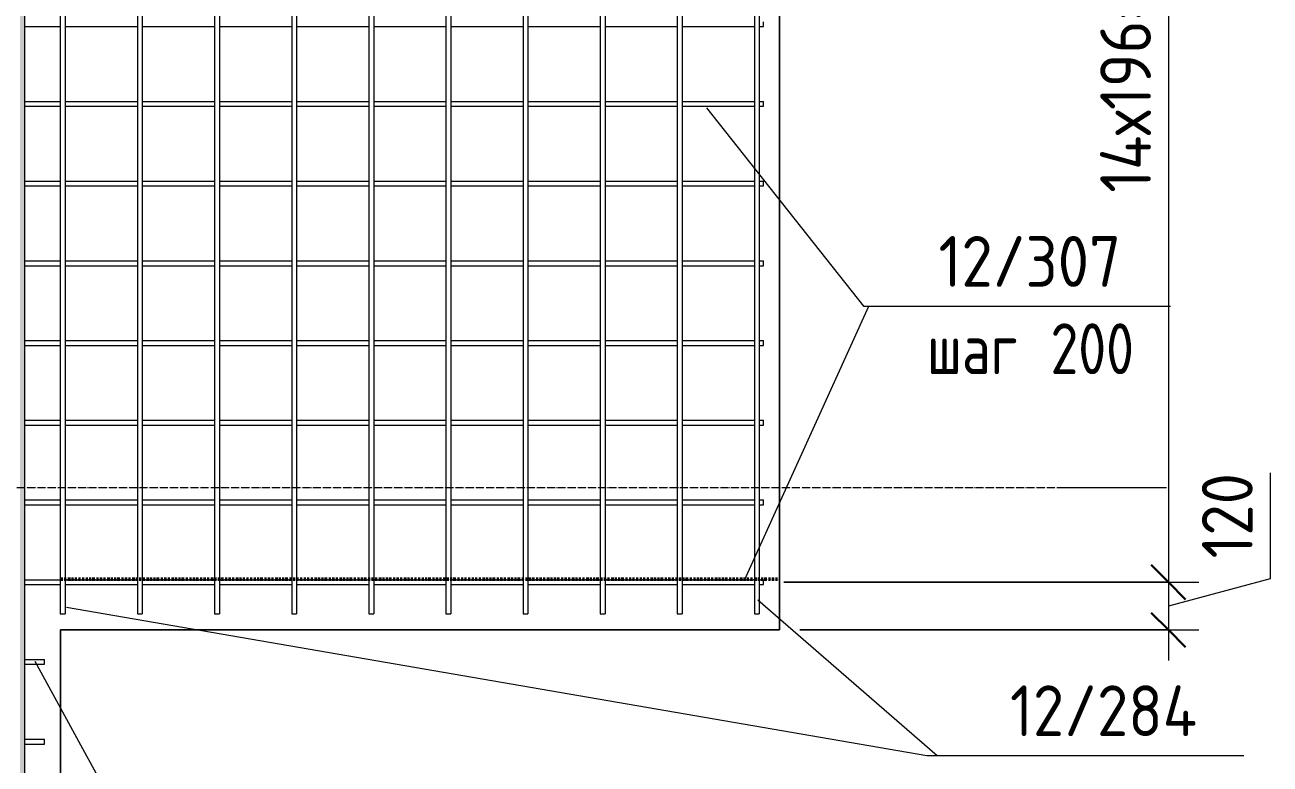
# Model space of a CAD drawing. Header units: millimetres. Extents: x 677 to 38046, y -1785 to 52249.
# Drawn here: x 25919 to 28985, y 47715 to 49534 of the extents above; entities that cross this region are included whole.
import ezdxf

# ---------------------------------------------------------------- set-up
doc = ezdxf.new("R2010")
doc.units = ezdxf.units.MM
doc.linetypes.add('02 Штрихпунктирная _20 мм_', pattern=[25, 20, -2.5, 0, -2.5])
doc.linetypes.add('03 Штрихпункт с 2 точками _5 мм_', pattern=[8.6, 5, -1.2, 0, -1.2, 0, -1.2])
for name, color, linetype, lineweight in [('AA_Dim', 7, 'Continuous', 9), ('AA_Dim-50', 7, 'Continuous', 9), ('AA_Linii', 7, 'Continuous', 9), ('AA_Oformlenie', 7, 'Continuous', 9), ('AA_Vinoska', 7, 'Continuous', 9), ('AF_Element', 7, '03 Штрихпункт с 2 точками _5 мм_', 50), ('AF_Perekritie_Опалубка', 253, 'Continuous', 20), ('KR_Armatura_Tonkie', 7, 'Continuous', 20), ('Оси', 7, 'Continuous', 9)]:
    doc.layers.add(name, color=color, linetype=linetype, lineweight=lineweight)
doc.styles.add('ISOCPEUR_1', font='isocpeur.TTF', dxfattribs={"width": 0.9, "height": 125})
doc.styles.add('ISOCPEUR_2', font='isocpeur.TTF', dxfattribs={"width": 0.8, "height": 125})
doc.dimstyles.new('05_Округл_5мм__прозр_', dxfattribs={"dimscale": 304.8, "dimtxt": 125.344371, "dimasz": 0.278871, "dimexe": 0.246063, "dimexo": 0.164042, "dimgap": 0.016404, "dimtad": 1, "dimdec": 0, "dimrnd": 5, "dimdsep": 46, "dimtxsty": 'ISOCPEUR_1', "dimblk1": 'OBLIQUE', "dimblk2": 'OBLIQUE', "dimsah": 1, "dimcen": 0.09, "dimdle": 0.246063, "dimazin": 0, "dimtfac": 1, "dimtdec": 4, "dimtix": 1, "dimtmove": 1, "dimatfit": 3, "dimfxl": 1, "dimtvp": 1, "dimtolj": 1, "dimtzin": 0, "dimlwd": 18, "dimlwe": 18, "dimarcsym": 2})
doc.dimstyles.new('05_Округл_5мм__прозр__1', dxfattribs={"dimscale": 304.8, "dimtxt": 125.344371, "dimasz": 0.278871, "dimexe": 0.246063, "dimexo": 0.164042, "dimgap": 0.016404, "dimtad": 1, "dimdec": 0, "dimrnd": 5, "dimdsep": 46, "dimtxsty": 'ISOCPEUR_1', "dimblk1": 'OBLIQUE', "dimblk2": 'OBLIQUE', "dimsah": 1, "dimcen": 0.09, "dimdle": 0.246063, "dimazin": 0, "dimtfac": 1, "dimtdec": 4, "dimtix": 1, "dimtmove": 0, "dimatfit": 3, "dimfxl": 1, "dimtvp": 1, "dimtolj": 1, "dimtzin": 0, "dimlwd": 18, "dimlwe": 18, "dimarcsym": 2})

# ---------------------------------------------------------------- blocks, each defined once
blk = doc.blocks.new('265_Выпуски из плиты П одной длины _ОбщМод_Линия_ - В2 _d12_ L1200_-3863975-Схема расположения фонового армирования перекрытия на отм_-0_070 входной группы в осях 1_1-3_1_Д_1-Ж_1')
at = {"layer": 'AF_Element'}
blk.add_line((0, 0), (1770, 0), dxfattribs=at)
blk = doc.blocks.new('DIMBLOCK106-Схема расположения фонового армирования перекрытия на отм_-0_070 входной группы в осях 1_1-3_1_Д_1-Ж_1')
at = {"layer": 'AA_Dim-50', "lineweight": 30}
for p, q in [((28734.2, 50909), (28691.7, 50951.5)), ((28734.2, 50909), (28776.7, 50866.5)), ((28734.2, 48162.7), (28691.7, 48205.2)), ((28734.2, 48162.7), (28776.7, 48120.2))]:
    blk.add_line(p, q, dxfattribs=at)
at = {"layer": 'AA_Dim-50', "lineweight": 18}
for p, q in [((27787.1, 50909), (28809.2, 50909)), ((28734.2, 50909), (27787.1, 50909)), ((28734.2, 50909), (28734.2, 48162.7)), ((27787.1, 48162.7), (28809.2, 48162.7)), ((28734.2, 48162.7), (27787.1, 48162.7))]:
    blk.add_line(p, q, dxfattribs=at)
at = {"layer": 'AA_Dim-50', "color": 0, "lineweight": 18, "insert": (28566.3, 49120.8), "char_height": 125, "width": 996.133, "attachment_point": 1, "rotation": 90, "line_spacing_factor": 1.135194, "style": 'ISOCPEUR_1'}
blk.add_mtext('14х196=2745', dxfattribs=at)
blk = doc.blocks.new('_Oblique')
at = {"color": 0, "linetype": 'ByBlock', "lineweight": -2}
blk.add_line((-0.5, -0.5), (0.5, 0.5), dxfattribs=at)
blk = doc.blocks.new('DIMBLOCK107-Схема расположения фонового армирования перекрытия на отм_-0_070 входной группы в осях 1_1-3_1_Д_1-Ж_1')
at = {"layer": 'AA_Dim-50', "lineweight": 18}
for p, q in [((28984.6, 48431.3), (28984.6, 48170.8)), ((27787.1, 48162.7), (28809.2, 48162.7)), ((28734.2, 48162.7), (27787.1, 48162.7)), ((28984.6, 48170.8), (28734.2, 48103.8)), ((28734.2, 48162.7), (28734.2, 47970)), ((27827.1, 48045), (28809.2, 48045)), ((28734.2, 48045), (27827.1, 48045))]:
    blk.add_line(p, q, dxfattribs=at)
at = {"layer": 'AA_Dim-50', "lineweight": 30}
for p, q in [((28734.2, 48162.7), (28691.7, 48205.2)), ((28734.2, 48162.7), (28776.7, 48120.2)), ((28734.2, 48045), (28691.7, 48087.5)), ((28734.2, 48045), (28776.7, 48002.5))]:
    blk.add_line(p, q, dxfattribs=at)
at = {"layer": 'AA_Dim-50', "color": 0, "lineweight": 18, "insert": (28816.7, 48220.8), "char_height": 125, "width": 252.581, "attachment_point": 1, "rotation": 90, "line_spacing_factor": 1.135194, "style": 'ISOCPEUR_1'}
blk.add_mtext('120', dxfattribs=at)
blk = doc.blocks.new('042_М_Арматуры - Диам длина поз _ Шаг-2260295-Схема расположения фонового армирования перекрытия на отм_-0_070 входной группы в осях 1_1-3_1_Д_1-Ж_1')
at = {"layer": 'AA_Vinoska'}
blk.add_line((-7, 0), (7, 0), dxfattribs=at)

msp = doc.modelspace()

# ---------------------------------------------------------------- hatches: boundary and pattern name
at = {"layer": 'AA_Oformlenie'}
msp.add_hatch(color=255, dxfattribs=at).paths.add_polyline_path([(25919.0547, 46185), (25919.0547, 50925), (25907.0547, 50925), (25907.0547, 46185)])

# ---------------------------------------------------------------- linework, layer by layer
at = {"layer": 'AA_Linii'}
msp.add_line((25919.0547, 46185), (25919.0547, 50925), dxfattribs=at)
at = {"layer": 'AA_Vinoska'}
for p, q in [((27597.2268, 49329.9246), (27983.4086, 48841.8926)), ((27690.5194, 48167.1609), (27996.846, 48841.8926)), ((27983.4086, 48841.8926), (28039.7254, 48841.8926)), ((27996.846, 48841.8926), (28039.3337, 48841.8926)), ((26021.6587, 48101.1285), (28139.2932, 47736.1654)), ((27723.1163, 48118.7744), (28164.7558, 47736.1654)), ((25943.7914, 47968.2687), (26510.6197, 46931.016)), ((28139.2932, 47736.1654), (28219.9246, 47736.1654)), ((28164.7558, 47736.1654), (28219.9246, 47736.1654))]:
    msp.add_line(p, q, dxfattribs=at)
at = {"layer": 'AF_Perekritie_Опалубка'}
for p, q in [((27777.0547, 50965), (27777.0547, 48045)), ((27777.0547, 48045), (27777.0547, 50965)), ((27777.0547, 48045), (26007.0547, 48045)), ((26007.0547, 48045), (26007.0547, 46145)), ((26007.0547, 46145), (26007.0547, 48045)), ((26007.0547, 48045), (27777.0547, 48045))]:
    msp.add_line(p, q, dxfattribs=at)
at = {"layer": 'KR_Armatura_Tonkie'}
for p, q in [((26006.1797, 50925), (26006.1797, 48085)), ((26018.1797, 50925), (26018.1797, 48085)), ((26196.0547, 50925), (26196.0547, 48085)), ((26208.0547, 50925), (26208.0547, 48085)), ((26385.9297, 50925), (26385.9297, 48085)), ((26397.9297, 50925), (26397.9297, 48085)), ((26575.8047, 50925), (26575.8047, 48085)), ((26587.8047, 50925), (26587.8047, 48085)), ((26765.6797, 50925), (26765.6797, 48085)), ((26777.6797, 50925), (26777.6797, 48085)), ((26955.5547, 50925), (26955.5547, 48085)), ((26967.5547, 50925), (26967.5547, 48085)), ((27145.4297, 50925), (27145.4297, 48085)), ((27157.4297, 50925), (27157.4297, 48085)), ((27335.3047, 50925), (27335.3047, 48085)), ((27347.3047, 50925), (27347.3047, 48085)), ((27525.1797, 50925), (27525.1797, 48085)), ((27537.1797, 50925), (27537.1797, 48085)), ((27715.0547, 50925), (27715.0547, 48085)), ((27727.0547, 50925), (27727.0547, 48085)), ((27737.0547, 49529.8333), (27737.0547, 49541.8333)), ((27737.0547, 49529.8333), (27737.0547, 49541.8333)), ((25919.0547, 49529.8333), (26006.1797, 49529.8333)), ((25919.0547, 49529.8333), (26006.1797, 49529.8333)), ((26006.1797, 49529.8333), (26006.1797, 49345.6667)), ((26018.1797, 49529.8333), (26196.0547, 49529.8333)), ((26018.1797, 49529.8333), (26196.0547, 49529.8333)), ((26018.1797, 49529.8333), (26018.1797, 49345.6667)), ((26196.0547, 49529.8333), (26196.0547, 49345.6667)), ((26208.0547, 49529.8333), (26385.9297, 49529.8333)), ((26208.0547, 49529.8333), (26385.9297, 49529.8333)), ((26208.0547, 49529.8333), (26208.0547, 49345.6667)), ((26385.9297, 49529.8333), (26385.9297, 49345.6667)), ((26397.9297, 49529.8333), (26575.8047, 49529.8333)), ((26397.9297, 49529.8333), (26575.8047, 49529.8333)), ((26397.9297, 49529.8333), (26397.9297, 49345.6667)), ((26575.8047, 49529.8333), (26575.8047, 49345.6667)), ((26587.8047, 49529.8333), (26765.6797, 49529.8333)), ((26587.8047, 49529.8333), (26765.6797, 49529.8333)), ((26587.8047, 49529.8333), (26587.8047, 49345.6667)), ((26765.6797, 49529.8333), (26765.6797, 49345.6667)), ((26777.6797, 49529.8333), (26955.5547, 49529.8333)), ((26777.6797, 49529.8333), (26955.5547, 49529.8333)), ((26777.6797, 49529.8333), (26777.6797, 49345.6667)), ((26955.5547, 49529.8333), (26955.5547, 49345.6667)), ((26967.5547, 49529.8333), (27145.4297, 49529.8333)), ((26967.5547, 49529.8333), (27145.4297, 49529.8333)), ((26967.5547, 49529.8333), (26967.5547, 49345.6667)), ((27145.4297, 49529.8333), (27145.4297, 49345.6667)), ((27157.4297, 49529.8333), (27335.3047, 49529.8333)), ((27157.4297, 49529.8333), (27335.3047, 49529.8333)), ((27157.4297, 49529.8333), (27157.4297, 49345.6667)), ((27335.3047, 49529.8333), (27335.3047, 49345.6667)), ((27347.3047, 49529.8333), (27525.1797, 49529.8333)), ((27347.3047, 49529.8333), (27525.1797, 49529.8333)), ((27347.3047, 49529.8333), (27347.3047, 49345.6667)), ((27525.1797, 49529.8333), (27525.1797, 49345.6667)), ((27537.1797, 49529.8333), (27715.0547, 49529.8333)), ((27537.1797, 49529.8333), (27715.0547, 49529.8333)), ((27537.1797, 49529.8333), (27537.1797, 49345.6667)), ((27715.0547, 49529.8333), (27715.0547, 49345.6667)), ((27727.0547, 49529.8333), (27737.0547, 49529.8333)), ((27727.0547, 49529.8333), (27737.0547, 49529.8333)), ((27727.0547, 49529.8333), (27727.0547, 49345.6667)), ((25919.0547, 49345.6667), (26006.1797, 49345.6667)), ((25919.0547, 49345.6667), (26006.1797, 49345.6667)), ((25919.0547, 49333.6667), (26006.1797, 49333.6667)), ((25919.0547, 49333.6667), (26006.1797, 49333.6667)), ((26006.1797, 49333.6667), (26006.1797, 49149.5)), ((26018.1797, 49345.6667), (26196.0547, 49345.6667)), ((26018.1797, 49345.6667), (26196.0547, 49345.6667)), ((26018.1797, 49333.6667), (26196.0547, 49333.6667)), ((26018.1797, 49333.6667), (26196.0547, 49333.6667)), ((26018.1797, 49333.6667), (26018.1797, 49149.5)), ((26196.0547, 49333.6667), (26196.0547, 49149.5)), ((26208.0547, 49345.6667), (26385.9297, 49345.6667)), ((26208.0547, 49345.6667), (26385.9297, 49345.6667)), ((26208.0547, 49333.6667), (26385.9297, 49333.6667)), ((26208.0547, 49333.6667), (26385.9297, 49333.6667)), ((26208.0547, 49333.6667), (26208.0547, 49149.5)), ((26385.9297, 49333.6667), (26385.9297, 49149.5)), ((26397.9297, 49345.6667), (26575.8047, 49345.6667)), ((26397.9297, 49345.6667), (26575.8047, 49345.6667)), ((26397.9297, 49333.6667), (26575.8047, 49333.6667)), ((26397.9297, 49333.6667), (26575.8047, 49333.6667)), ((26397.9297, 49333.6667), (26397.9297, 49149.5)), ((26575.8047, 49333.6667), (26575.8047, 49149.5)), ((26587.8047, 49345.6667), (26765.6797, 49345.6667)), ((26587.8047, 49345.6667), (26765.6797, 49345.6667)), ((26587.8047, 49333.6667), (26765.6797, 49333.6667)), ((26587.8047, 49333.6667), (26765.6797, 49333.6667)), ((26587.8047, 49333.6667), (26587.8047, 49149.5)), ((26765.6797, 49333.6667), (26765.6797, 49149.5)), ((26777.6797, 49345.6667), (26955.5547, 49345.6667)), ((26777.6797, 49345.6667), (26955.5547, 49345.6667)), ((26777.6797, 49333.6667), (26955.5547, 49333.6667)), ((26777.6797, 49333.6667), (26955.5547, 49333.6667)), ((26777.6797, 49333.6667), (26777.6797, 49149.5)), ((26955.5547, 49333.6667), (26955.5547, 49149.5)), ((26967.5547, 49345.6667), (27145.4297, 49345.6667)), ((26967.5547, 49345.6667), (27145.4297, 49345.6667)), ((26967.5547, 49333.6667), (27145.4297, 49333.6667)), ((26967.5547, 49333.6667), (27145.4297, 49333.6667)), ((26967.5547, 49333.6667), (26967.5547, 49149.5)), ((27145.4297, 49333.6667), (27145.4297, 49149.5)), ((27157.4297, 49345.6667), (27335.3047, 49345.6667)), ((27157.4297, 49345.6667), (27335.3047, 49345.6667)), ((27157.4297, 49333.6667), (27335.3047, 49333.6667)), ((27157.4297, 49333.6667), (27335.3047, 49333.6667)), ((27157.4297, 49333.6667), (27157.4297, 49149.5)), ((27335.3047, 49333.6667), (27335.3047, 49149.5)), ((27347.3047, 49345.6667), (27525.1797, 49345.6667)), ((27347.3047, 49345.6667), (27525.1797, 49345.6667)), ((27347.3047, 49333.6667), (27525.1797, 49333.6667)), ((27347.3047, 49333.6667), (27525.1797, 49333.6667)), ((27347.3047, 49333.6667), (27347.3047, 49149.5)), ((27525.1797, 49333.6667), (27525.1797, 49149.5)), ((27537.1797, 49345.6667), (27715.0547, 49345.6667)), ((27537.1797, 49345.6667), (27715.0547, 49345.6667)), ((27537.1797, 49333.6667), (27715.0547, 49333.6667)), ((27537.1797, 49333.6667), (27715.0547, 49333.6667)), ((27537.1797, 49333.6667), (27537.1797, 49149.5)), ((27715.0547, 49333.6667), (27715.0547, 49149.5)), ((27727.0547, 49345.6667), (27737.0547, 49345.6667)), ((27727.0547, 49345.6667), (27737.0547, 49345.6667)), ((27727.0547, 49333.6667), (27737.0547, 49333.6667)), ((27727.0547, 49333.6667), (27737.0547, 49333.6667)), ((27727.0547, 49333.6667), (27727.0547, 49149.5)), ((27737.0547, 49333.6667), (27737.0547, 49345.6667)), ((27737.0547, 49333.6667), (27737.0547, 49345.6667)), ((25919.0547, 49149.5), (26006.1797, 49149.5)), ((25919.0547, 49149.5), (26006.1797, 49149.5)), ((26018.1797, 49149.5), (26196.0547, 49149.5)), ((26018.1797, 49149.5), (26196.0547, 49149.5)), ((26208.0547, 49149.5), (26385.9297, 49149.5)), ((26208.0547, 49149.5), (26385.9297, 49149.5)), ((26397.9297, 49149.5), (26575.8047, 49149.5)), ((26397.9297, 49149.5), (26575.8047, 49149.5)), ((26587.8047, 49149.5), (26765.6797, 49149.5)), ((26587.8047, 49149.5), (26765.6797, 49149.5)), ((26777.6797, 49149.5), (26955.5547, 49149.5)), ((26777.6797, 49149.5), (26955.5547, 49149.5)), ((26967.5547, 49149.5), (27145.4297, 49149.5)), ((26967.5547, 49149.5), (27145.4297, 49149.5)), ((27157.4297, 49149.5), (27335.3047, 49149.5)), ((27157.4297, 49149.5), (27335.3047, 49149.5)), ((27347.3047, 49149.5), (27525.1797, 49149.5)), ((27347.3047, 49149.5), (27525.1797, 49149.5)), ((27537.1797, 49149.5), (27715.0547, 49149.5)), ((27537.1797, 49149.5), (27715.0547, 49149.5)), ((27727.0547, 49149.5), (27737.0547, 49149.5)), ((27727.0547, 49149.5), (27737.0547, 49149.5)), ((27737.0547, 49137.5), (27737.0547, 49149.5)), ((27737.0547, 49137.5), (27737.0547, 49149.5)), ((25919.0547, 49137.5), (26006.1797, 49137.5)), ((25919.0547, 49137.5), (26006.1797, 49137.5)), ((26006.1797, 49137.5), (26006.1797, 48953.3333)), ((26018.1797, 49137.5), (26196.0547, 49137.5)), ((26018.1797, 49137.5), (26196.0547, 49137.5)), ((26018.1797, 49137.5), (26018.1797, 48953.3333)), ((26196.0547, 49137.5), (26196.0547, 48953.3333)), ((26208.0547, 49137.5), (26385.9297, 49137.5)), ((26208.0547, 49137.5), (26385.9297, 49137.5)), ((26208.0547, 49137.5), (26208.0547, 48953.3333)), ((26385.9297, 49137.5), (26385.9297, 48953.3333)), ((26397.9297, 49137.5), (26575.8047, 49137.5)), ((26397.9297, 49137.5), (26575.8047, 49137.5)), ((26397.9297, 49137.5), (26397.9297, 48953.3333)), ((26575.8047, 49137.5), (26575.8047, 48953.3333)), ((26587.8047, 49137.5), (26765.6797, 49137.5)), ((26587.8047, 49137.5), (26765.6797, 49137.5)), ((26587.8047, 49137.5), (26587.8047, 48953.3333)), ((26765.6797, 49137.5), (26765.6797, 48953.3333)), ((26777.6797, 49137.5), (26955.5547, 49137.5)), ((26777.6797, 49137.5), (26955.5547, 49137.5)), ((26777.6797, 49137.5), (26777.6797, 48953.3333)), ((26955.5547, 49137.5), (26955.5547, 48953.3333)), ((26967.5547, 49137.5), (27145.4297, 49137.5)), ((26967.5547, 49137.5), (27145.4297, 49137.5)), ((26967.5547, 49137.5), (26967.5547, 48953.3333)), ((27145.4297, 49137.5), (27145.4297, 48953.3333)), ((27157.4297, 49137.5), (27335.3047, 49137.5)), ((27157.4297, 49137.5), (27335.3047, 49137.5)), ((27157.4297, 49137.5), (27157.4297, 48953.3333)), ((27335.3047, 49137.5), (27335.3047, 48953.3333)), ((27347.3047, 49137.5), (27525.1797, 49137.5)), ((27347.3047, 49137.5), (27525.1797, 49137.5)), ((27347.3047, 49137.5), (27347.3047, 48953.3333)), ((27525.1797, 49137.5), (27525.1797, 48953.3333)), ((27537.1797, 49137.5), (27715.0547, 49137.5)), ((27537.1797, 49137.5), (27715.0547, 49137.5)), ((27537.1797, 49137.5), (27537.1797, 48953.3333)), ((27715.0547, 49137.5), (27715.0547, 48953.3333)), ((27727.0547, 49137.5), (27737.0547, 49137.5)), ((27727.0547, 49137.5), (27737.0547, 49137.5)), ((27727.0547, 49137.5), (27727.0547, 48953.3333)), ((25919.0547, 48953.3333), (26006.1797, 48953.3333)), ((25919.0547, 48953.3333), (26006.1797, 48953.3333)), ((25919.0547, 48941.3333), (26006.1797, 48941.3333)), ((25919.0547, 48941.3333), (26006.1797, 48941.3333)), ((26006.1797, 48941.3333), (26006.1797, 48757.1667)), ((26018.1797, 48953.3333), (26196.0547, 48953.3333)), ((26018.1797, 48953.3333), (26196.0547, 48953.3333)), ((26018.1797, 48941.3333), (26196.0547, 48941.3333)), ((26018.1797, 48941.3333), (26196.0547, 48941.3333)), ((26018.1797, 48941.3333), (26018.1797, 48757.1667)), ((26196.0547, 48941.3333), (26196.0547, 48757.1667)), ((26208.0547, 48953.3333), (26385.9297, 48953.3333)), ((26208.0547, 48953.3333), (26385.9297, 48953.3333)), ((26208.0547, 48941.3333), (26385.9297, 48941.3333)), ((26208.0547, 48941.3333), (26385.9297, 48941.3333)), ((26208.0547, 48941.3333), (26208.0547, 48757.1667)), ((26385.9297, 48941.3333), (26385.9297, 48757.1667)), ((26397.9297, 48953.3333), (26575.8047, 48953.3333)), ((26397.9297, 48953.3333), (26575.8047, 48953.3333)), ((26397.9297, 48941.3333), (26575.8047, 48941.3333)), ((26397.9297, 48941.3333), (26575.8047, 48941.3333)), ((26397.9297, 48941.3333), (26397.9297, 48757.1667)), ((26575.8047, 48941.3333), (26575.8047, 48757.1667)), ((26587.8047, 48953.3333), (26765.6797, 48953.3333)), ((26587.8047, 48953.3333), (26765.6797, 48953.3333)), ((26587.8047, 48941.3333), (26765.6797, 48941.3333)), ((26587.8047, 48941.3333), (26765.6797, 48941.3333)), ((26587.8047, 48941.3333), (26587.8047, 48757.1667)), ((26765.6797, 48941.3333), (26765.6797, 48757.1667)), ((26777.6797, 48953.3333), (26955.5547, 48953.3333)), ((26777.6797, 48953.3333), (26955.5547, 48953.3333)), ((26777.6797, 48941.3333), (26955.5547, 48941.3333)), ((26777.6797, 48941.3333), (26955.5547, 48941.3333)), ((26777.6797, 48941.3333), (26777.6797, 48757.1667)), ((26955.5547, 48941.3333), (26955.5547, 48757.1667)), ((26967.5547, 48953.3333), (27145.4297, 48953.3333)), ((26967.5547, 48953.3333), (27145.4297, 48953.3333)), ((26967.5547, 48941.3333), (27145.4297, 48941.3333)), ((26967.5547, 48941.3333), (27145.4297, 48941.3333)), ((26967.5547, 48941.3333), (26967.5547, 48757.1667)), ((27145.4297, 48941.3333), (27145.4297, 48757.1667)), ((27157.4297, 48953.3333), (27335.3047, 48953.3333)), ((27157.4297, 48953.3333), (27335.3047, 48953.3333)), ((27157.4297, 48941.3333), (27335.3047, 48941.3333)), ((27157.4297, 48941.3333), (27335.3047, 48941.3333)), ((27157.4297, 48941.3333), (27157.4297, 48757.1667)), ((27335.3047, 48941.3333), (27335.3047, 48757.1667)), ((27347.3047, 48953.3333), (27525.1797, 48953.3333)), ((27347.3047, 48953.3333), (27525.1797, 48953.3333)), ((27347.3047, 48941.3333), (27525.1797, 48941.3333)), ((27347.3047, 48941.3333), (27525.1797, 48941.3333)), ((27347.3047, 48941.3333), (27347.3047, 48757.1667)), ((27525.1797, 48941.3333), (27525.1797, 48757.1667)), ((27537.1797, 48953.3333), (27715.0547, 48953.3333)), ((27537.1797, 48953.3333), (27715.0547, 48953.3333)), ((27537.1797, 48941.3333), (27715.0547, 48941.3333)), ((27537.1797, 48941.3333), (27715.0547, 48941.3333)), ((27537.1797, 48941.3333), (27537.1797, 48757.1667)), ((27715.0547, 48941.3333), (27715.0547, 48757.1667)), ((27727.0547, 48953.3333), (27737.0547, 48953.3333)), ((27727.0547, 48953.3333), (27737.0547, 48953.3333)), ((27727.0547, 48941.3333), (27737.0547, 48941.3333)), ((27727.0547, 48941.3333), (27737.0547, 48941.3333)), ((27727.0547, 48941.3333), (27727.0547, 48757.1667)), ((27737.0547, 48941.3333), (27737.0547, 48953.3333)), ((27737.0547, 48941.3333), (27737.0547, 48953.3333)), ((25919.0547, 48757.1667), (26006.1797, 48757.1667)), ((25919.0547, 48757.1667), (26006.1797, 48757.1667)), ((25919.0547, 48745.1667), (26006.1797, 48745.1667)), ((25919.0547, 48745.1667), (26006.1797, 48745.1667)), ((26006.1797, 48745.1667), (26006.1797, 48561)), ((26018.1797, 48757.1667), (26196.0547, 48757.1667)), ((26018.1797, 48757.1667), (26196.0547, 48757.1667)), ((26018.1797, 48745.1667), (26196.0547, 48745.1667)), ((26018.1797, 48745.1667), (26196.0547, 48745.1667)), ((26018.1797, 48745.1667), (26018.1797, 48561)), ((26196.0547, 48745.1667), (26196.0547, 48561)), ((26208.0547, 48757.1667), (26385.9297, 48757.1667)), ((26208.0547, 48757.1667), (26385.9297, 48757.1667)), ((26208.0547, 48745.1667), (26385.9297, 48745.1667)), ((26208.0547, 48745.1667), (26385.9297, 48745.1667)), ((26208.0547, 48745.1667), (26208.0547, 48561)), ((26385.9297, 48745.1667), (26385.9297, 48561)), ((26397.9297, 48757.1667), (26575.8047, 48757.1667)), ((26397.9297, 48757.1667), (26575.8047, 48757.1667)), ((26397.9297, 48745.1667), (26575.8047, 48745.1667)), ((26397.9297, 48745.1667), (26575.8047, 48745.1667)), ((26397.9297, 48745.1667), (26397.9297, 48561)), ((26575.8047, 48745.1667), (26575.8047, 48561)), ((26587.8047, 48757.1667), (26765.6797, 48757.1667)), ((26587.8047, 48757.1667), (26765.6797, 48757.1667)), ((26587.8047, 48745.1667), (26765.6797, 48745.1667)), ((26587.8047, 48745.1667), (26765.6797, 48745.1667)), ((26587.8047, 48745.1667), (26587.8047, 48561)), ((26765.6797, 48745.1667), (26765.6797, 48561)), ((26777.6797, 48757.1667), (26955.5547, 48757.1667)), ((26777.6797, 48757.1667), (26955.5547, 48757.1667)), ((26777.6797, 48745.1667), (26955.5547, 48745.1667)), ((26777.6797, 48745.1667), (26955.5547, 48745.1667)), ((26777.6797, 48745.1667), (26777.6797, 48561)), ((26955.5547, 48745.1667), (26955.5547, 48561)), ((26967.5547, 48757.1667), (27145.4297, 48757.1667)), ((26967.5547, 48757.1667), (27145.4297, 48757.1667)), ((26967.5547, 48745.1667), (27145.4297, 48745.1667)), ((26967.5547, 48745.1667), (27145.4297, 48745.1667)), ((26967.5547, 48745.1667), (26967.5547, 48561)), ((27145.4297, 48745.1667), (27145.4297, 48561)), ((27157.4297, 48757.1667), (27335.3047, 48757.1667)), ((27157.4297, 48757.1667), (27335.3047, 48757.1667)), ((27157.4297, 48745.1667), (27335.3047, 48745.1667)), ((27157.4297, 48745.1667), (27335.3047, 48745.1667)), ((27157.4297, 48745.1667), (27157.4297, 48561)), ((27335.3047, 48745.1667), (27335.3047, 48561)), ((27347.3047, 48757.1667), (27525.1797, 48757.1667)), ((27347.3047, 48757.1667), (27525.1797, 48757.1667)), ((27347.3047, 48745.1667), (27525.1797, 48745.1667)), ((27347.3047, 48745.1667), (27525.1797, 48745.1667)), ((27347.3047, 48745.1667), (27347.3047, 48561)), ((27525.1797, 48745.1667), (27525.1797, 48561)), ((27537.1797, 48757.1667), (27715.0547, 48757.1667)), ((27537.1797, 48757.1667), (27715.0547, 48757.1667)), ((27537.1797, 48745.1667), (27715.0547, 48745.1667)), ((27537.1797, 48745.1667), (27715.0547, 48745.1667)), ((27537.1797, 48745.1667), (27537.1797, 48561)), ((27715.0547, 48745.1667), (27715.0547, 48561)), ((27727.0547, 48757.1667), (27737.0547, 48757.1667)), ((27727.0547, 48757.1667), (27737.0547, 48757.1667)), ((27727.0547, 48745.1667), (27737.0547, 48745.1667)), ((27727.0547, 48745.1667), (27737.0547, 48745.1667)), ((27727.0547, 48745.1667), (27727.0547, 48561)), ((27737.0547, 48745.1667), (27737.0547, 48757.1667)), ((27737.0547, 48745.1667), (27737.0547, 48757.1667)), ((25919.0547, 48561), (26006.1797, 48561)), ((25919.0547, 48561), (26006.1797, 48561)), ((26018.1797, 48561), (26196.0547, 48561)), ((26018.1797, 48561), (26196.0547, 48561)), ((26208.0547, 48561), (26385.9297, 48561)), ((26208.0547, 48561), (26385.9297, 48561)), ((26397.9297, 48561), (26575.8047, 48561)), ((26397.9297, 48561), (26575.8047, 48561)), ((26587.8047, 48561), (26765.6797, 48561)), ((26587.8047, 48561), (26765.6797, 48561)), ((26777.6797, 48561), (26955.5547, 48561)), ((26777.6797, 48561), (26955.5547, 48561)), ((26967.5547, 48561), (27145.4297, 48561)), ((26967.5547, 48561), (27145.4297, 48561)), ((27157.4297, 48561), (27335.3047, 48561)), ((27157.4297, 48561), (27335.3047, 48561)), ((27347.3047, 48561), (27525.1797, 48561)), ((27347.3047, 48561), (27525.1797, 48561)), ((27537.1797, 48561), (27715.0547, 48561)), ((27537.1797, 48561), (27715.0547, 48561)), ((27727.0547, 48561), (27737.0547, 48561)), ((27727.0547, 48561), (27737.0547, 48561)), ((27737.0547, 48549), (27737.0547, 48561)), ((27737.0547, 48549), (27737.0547, 48561)), ((25919.0547, 48549), (26006.1797, 48549)), ((25919.0547, 48549), (26006.1797, 48549)), ((26006.1797, 48549), (26006.1797, 48364.8333)), ((26018.1797, 48549), (26196.0547, 48549)), ((26018.1797, 48549), (26196.0547, 48549)), ((26018.1797, 48549), (26018.1797, 48364.8333)), ((26196.0547, 48549), (26196.0547, 48364.8333)), ((26208.0547, 48549), (26385.9297, 48549)), ((26208.0547, 48549), (26385.9297, 48549)), ((26208.0547, 48549), (26208.0547, 48364.8333)), ((26385.9297, 48549), (26385.9297, 48364.8333)), ((26397.9297, 48549), (26575.8047, 48549)), ((26397.9297, 48549), (26575.8047, 48549)), ((26397.9297, 48549), (26397.9297, 48364.8333)), ((26575.8047, 48549), (26575.8047, 48364.8333)), ((26587.8047, 48549), (26765.6797, 48549)), ((26587.8047, 48549), (26765.6797, 48549)), ((26587.8047, 48549), (26587.8047, 48364.8333)), ((26765.6797, 48549), (26765.6797, 48364.8333)), ((26777.6797, 48549), (26955.5547, 48549)), ((26777.6797, 48549), (26955.5547, 48549)), ((26777.6797, 48549), (26777.6797, 48364.8333)), ((26955.5547, 48549), (26955.5547, 48364.8333)), ((26967.5547, 48549), (27145.4297, 48549)), ((26967.5547, 48549), (27145.4297, 48549)), ((26967.5547, 48549), (26967.5547, 48364.8333)), ((27145.4297, 48549), (27145.4297, 48364.8333)), ((27157.4297, 48549), (27335.3047, 48549)), ((27157.4297, 48549), (27335.3047, 48549)), ((27157.4297, 48549), (27157.4297, 48364.8333)), ((27335.3047, 48549), (27335.3047, 48364.8333)), ((27347.3047, 48549), (27525.1797, 48549)), ((27347.3047, 48549), (27525.1797, 48549)), ((27347.3047, 48549), (27347.3047, 48364.8333)), ((27525.1797, 48549), (27525.1797, 48364.8333)), ((27537.1797, 48549), (27715.0547, 48549)), ((27537.1797, 48549), (27715.0547, 48549)), ((27537.1797, 48549), (27537.1797, 48364.8333)), ((27715.0547, 48549), (27715.0547, 48364.8333)), ((27727.0547, 48549), (27737.0547, 48549)), ((27727.0547, 48549), (27737.0547, 48549)), ((27727.0547, 48549), (27727.0547, 48364.8333)), ((25919.0547, 48364.8333), (26006.1797, 48364.8333)), ((25919.0547, 48364.8333), (26006.1797, 48364.8333)), ((25919.0547, 48352.8333), (26006.1797, 48352.8333)), ((25919.0547, 48352.8333), (26006.1797, 48352.8333)), ((26006.1797, 48352.8333), (26006.1797, 48168.6667)), ((26018.1797, 48364.8333), (26196.0547, 48364.8333)), ((26018.1797, 48364.8333), (26196.0547, 48364.8333)), ((26018.1797, 48352.8333), (26196.0547, 48352.8333)), ((26018.1797, 48352.8333), (26196.0547, 48352.8333)), ((26018.1797, 48352.8333), (26018.1797, 48168.6667)), ((26196.0547, 48352.8333), (26196.0547, 48168.6667)), ((26208.0547, 48364.8333), (26385.9297, 48364.8333)), ((26208.0547, 48364.8333), (26385.9297, 48364.8333)), ((26208.0547, 48352.8333), (26385.9297, 48352.8333)), ((26208.0547, 48352.8333), (26385.9297, 48352.8333)), ((26208.0547, 48352.8333), (26208.0547, 48168.6667)), ((26385.9297, 48352.8333), (26385.9297, 48168.6667)), ((26397.9297, 48364.8333), (26575.8047, 48364.8333)), ((26397.9297, 48364.8333), (26575.8047, 48364.8333)), ((26397.9297, 48352.8333), (26575.8047, 48352.8333)), ((26397.9297, 48352.8333), (26575.8047, 48352.8333)), ((26397.9297, 48352.8333), (26397.9297, 48168.6667)), ((26575.8047, 48352.8333), (26575.8047, 48168.6667)), ((26587.8047, 48364.8333), (26765.6797, 48364.8333)), ((26587.8047, 48364.8333), (26765.6797, 48364.8333)), ((26587.8047, 48352.8333), (26765.6797, 48352.8333)), ((26587.8047, 48352.8333), (26765.6797, 48352.8333)), ((26587.8047, 48352.8333), (26587.8047, 48168.6667)), ((26765.6797, 48352.8333), (26765.6797, 48168.6667)), ((26777.6797, 48364.8333), (26955.5547, 48364.8333)), ((26777.6797, 48364.8333), (26955.5547, 48364.8333)), ((26777.6797, 48352.8333), (26955.5547, 48352.8333)), ((26777.6797, 48352.8333), (26955.5547, 48352.8333)), ((26777.6797, 48352.8333), (26777.6797, 48168.6667)), ((26955.5547, 48352.8333), (26955.5547, 48168.6667)), ((26967.5547, 48364.8333), (27145.4297, 48364.8333)), ((26967.5547, 48364.8333), (27145.4297, 48364.8333)), ((26967.5547, 48352.8333), (27145.4297, 48352.8333)), ((26967.5547, 48352.8333), (27145.4297, 48352.8333)), ((26967.5547, 48352.8333), (26967.5547, 48168.6667)), ((27145.4297, 48352.8333), (27145.4297, 48168.6667)), ((27157.4297, 48364.8333), (27335.3047, 48364.8333)), ((27157.4297, 48364.8333), (27335.3047, 48364.8333)), ((27157.4297, 48352.8333), (27335.3047, 48352.8333)), ((27157.4297, 48352.8333), (27335.3047, 48352.8333)), ((27157.4297, 48352.8333), (27157.4297, 48168.6667)), ((27335.3047, 48352.8333), (27335.3047, 48168.6667)), ((27347.3047, 48364.8333), (27525.1797, 48364.8333)), ((27347.3047, 48364.8333), (27525.1797, 48364.8333)), ((27347.3047, 48352.8333), (27525.1797, 48352.8333)), ((27347.3047, 48352.8333), (27525.1797, 48352.8333)), ((27347.3047, 48352.8333), (27347.3047, 48168.6667)), ((27525.1797, 48352.8333), (27525.1797, 48168.6667)), ((27537.1797, 48364.8333), (27715.0547, 48364.8333)), ((27537.1797, 48364.8333), (27715.0547, 48364.8333)), ((27537.1797, 48352.8333), (27715.0547, 48352.8333)), ((27537.1797, 48352.8333), (27715.0547, 48352.8333)), ((27537.1797, 48352.8333), (27537.1797, 48168.6667)), ((27715.0547, 48352.8333), (27715.0547, 48168.6667)), ((27727.0547, 48364.8333), (27737.0547, 48364.8333)), ((27727.0547, 48364.8333), (27737.0547, 48364.8333)), ((27727.0547, 48352.8333), (27737.0547, 48352.8333)), ((27727.0547, 48352.8333), (27737.0547, 48352.8333)), ((27727.0547, 48352.8333), (27727.0547, 48168.6667)), ((27737.0547, 48352.8333), (27737.0547, 48364.8333)), ((27737.0547, 48352.8333), (27737.0547, 48364.8333)), ((25919.0547, 48168.6667), (26006.1797, 48168.6667)), ((25919.0547, 48168.6667), (26006.1797, 48168.6667)), ((26018.1797, 48168.6667), (26196.0547, 48168.6667)), ((26018.1797, 48168.6667), (26196.0547, 48168.6667)), ((26208.0547, 48168.6667), (26385.9297, 48168.6667)), ((26208.0547, 48168.6667), (26385.9297, 48168.6667)), ((26397.9297, 48168.6667), (26575.8047, 48168.6667)), ((26397.9297, 48168.6667), (26575.8047, 48168.6667)), ((26587.8047, 48168.6667), (26765.6797, 48168.6667)), ((26587.8047, 48168.6667), (26765.6797, 48168.6667)), ((26777.6797, 48168.6667), (26955.5547, 48168.6667)), ((26777.6797, 48168.6667), (26955.5547, 48168.6667)), ((26967.5547, 48168.6667), (27145.4297, 48168.6667)), ((26967.5547, 48168.6667), (27145.4297, 48168.6667)), ((27157.4297, 48168.6667), (27335.3047, 48168.6667)), ((27157.4297, 48168.6667), (27335.3047, 48168.6667)), ((27347.3047, 48168.6667), (27525.1797, 48168.6667)), ((27347.3047, 48168.6667), (27525.1797, 48168.6667)), ((27537.1797, 48168.6667), (27715.0547, 48168.6667)), ((27537.1797, 48168.6667), (27715.0547, 48168.6667)), ((27727.0547, 48168.6667), (27737.0547, 48168.6667)), ((27727.0547, 48168.6667), (27737.0547, 48168.6667)), ((27737.0547, 48156.6667), (27737.0547, 48168.6667)), ((27737.0547, 48156.6667), (27737.0547, 48168.6667)), ((25919.0547, 48156.6667), (26006.1797, 48156.6667)), ((25919.0547, 48156.6667), (26006.1797, 48156.6667)), ((26006.1797, 48156.6667), (26006.1797, 48085)), ((26018.1797, 48156.6667), (26196.0547, 48156.6667)), ((26018.1797, 48156.6667), (26196.0547, 48156.6667)), ((26018.1797, 48156.6667), (26018.1797, 48085)), ((26196.0547, 48156.6667), (26196.0547, 48085)), ((26208.0547, 48156.6667), (26385.9297, 48156.6667)), ((26208.0547, 48156.6667), (26385.9297, 48156.6667)), ((26208.0547, 48156.6667), (26208.0547, 48085)), ((26385.9297, 48156.6667), (26385.9297, 48085)), ((26397.9297, 48156.6667), (26575.8047, 48156.6667)), ((26397.9297, 48156.6667), (26575.8047, 48156.6667)), ((26397.9297, 48156.6667), (26397.9297, 48085)), ((26575.8047, 48156.6667), (26575.8047, 48085)), ((26587.8047, 48156.6667), (26765.6797, 48156.6667)), ((26587.8047, 48156.6667), (26765.6797, 48156.6667)), ((26587.8047, 48156.6667), (26587.8047, 48085)), ((26765.6797, 48156.6667), (26765.6797, 48085)), ((26777.6797, 48156.6667), (26955.5547, 48156.6667)), ((26777.6797, 48156.6667), (26955.5547, 48156.6667)), ((26777.6797, 48156.6667), (26777.6797, 48085)), ((26955.5547, 48156.6667), (26955.5547, 48085)), ((26967.5547, 48156.6667), (27145.4297, 48156.6667)), ((26967.5547, 48156.6667), (27145.4297, 48156.6667)), ((26967.5547, 48156.6667), (26967.5547, 48085)), ((27145.4297, 48156.6667), (27145.4297, 48085)), ((27157.4297, 48156.6667), (27335.3047, 48156.6667)), ((27157.4297, 48156.6667), (27335.3047, 48156.6667)), ((27157.4297, 48156.6667), (27157.4297, 48085)), ((27335.3047, 48156.6667), (27335.3047, 48085)), ((27347.3047, 48156.6667), (27525.1797, 48156.6667)), ((27347.3047, 48156.6667), (27525.1797, 48156.6667)), ((27347.3047, 48156.6667), (27347.3047, 48085)), ((27525.1797, 48156.6667), (27525.1797, 48085)), ((27537.1797, 48156.6667), (27715.0547, 48156.6667)), ((27537.1797, 48156.6667), (27715.0547, 48156.6667)), ((27537.1797, 48156.6667), (27537.1797, 48085)), ((27715.0547, 48156.6667), (27715.0547, 48085)), ((27727.0547, 48156.6667), (27737.0547, 48156.6667)), ((27727.0547, 48156.6667), (27737.0547, 48156.6667)), ((27727.0547, 48156.6667), (27727.0547, 48085)), ((26006.1797, 48085), (26018.1797, 48085)), ((26006.1797, 48085), (26018.1797, 48085)), ((26196.0547, 48085), (26208.0547, 48085)), ((26196.0547, 48085), (26208.0547, 48085)), ((26385.9297, 48085), (26397.9297, 48085)), ((26385.9297, 48085), (26397.9297, 48085)), ((26575.8047, 48085), (26587.8047, 48085)), ((26575.8047, 48085), (26587.8047, 48085)), ((26765.6797, 48085), (26777.6797, 48085)), ((26765.6797, 48085), (26777.6797, 48085)), ((26955.5547, 48085), (26967.5547, 48085)), ((26955.5547, 48085), (26967.5547, 48085)), ((27145.4297, 48085), (27157.4297, 48085)), ((27145.4297, 48085), (27157.4297, 48085)), ((27335.3047, 48085), (27347.3047, 48085)), ((27335.3047, 48085), (27347.3047, 48085)), ((27525.1797, 48085), (27537.1797, 48085)), ((27525.1797, 48085), (27537.1797, 48085)), ((27715.0547, 48085), (27727.0547, 48085)), ((27715.0547, 48085), (27727.0547, 48085)), ((25919.0547, 47972.5), (25967.0547, 47972.5)), ((25919.0547, 47972.5), (25967.0547, 47972.5)), ((25919.0547, 47960.5), (25967.0547, 47960.5)), ((25919.0547, 47960.5), (25967.0547, 47960.5)), ((25967.0547, 47960.5), (25967.0547, 47972.5)), ((25967.0547, 47960.5), (25967.0547, 47972.5)), ((25919.0547, 47776.3333), (25967.0547, 47776.3333)), ((25919.0547, 47776.3333), (25967.0547, 47776.3333)), ((25919.0547, 47764.3333), (25967.0547, 47764.3333)), ((25919.0547, 47764.3333), (25967.0547, 47764.3333)), ((25967.0547, 47764.3333), (25967.0547, 47776.3333)), ((25967.0547, 47764.3333), (25967.0547, 47776.3333))]:
    msp.add_line(p, q, dxfattribs=at)
at = {"layer": 'Оси', "linetype": '02 Штрихпунктирная _20 мм_'}
msp.add_line((28479.816, 48395), (23645.5516, 48395), dxfattribs=at)
at = {"layer": 'Оси'}
msp.add_line((28729.816, 48395), (28479.816, 48395), dxfattribs=at)

# ---------------------------------------------------------------- block references
at = {"layer": 'AA_Vinoska', "xscale": 49.99999999999998, "yscale": 49.99999999999998, "zscale": 49.99999999999998}
for p in [(28389.3337, 48841.8926), (28389.7254, 48841.8926), (28569.9246, 47736.1654), (28569.9246, 47736.1654)]:
    msp.add_blockref('042_М_Арматуры - Диам длина поз _ Шаг-2260295-Схема расположения фонового армирования перекрытия на отм_-0_070 входной группы в осях 1_1-3_1_Д_1-Ж_1', p, dxfattribs=at)
at = {"layer": 'AF_Element'}
msp.add_blockref('265_Выпуски из плиты П одной длины _ОбщМод_Линия_ - В2 _d12_ L1200_-3863975-Схема расположения фонового армирования перекрытия на отм_-0_070 входной группы в осях 1_1-3_1_Д_1-Ж_1', (26007.0547, 48170), dxfattribs=at)

# ---------------------------------------------------------------- texts
at = {"layer": 'AA_Vinoska', "char_height": 125, "attachment_point": 1}
for s, insert, width, style in [('12/307', (28168.1907, 49014.4051), 555.569437, 'ISOCPEUR_1'), ('12/307', (28168.5824, 49014.4051), 555.569437, 'ISOCPEUR_1'), (' 200', (28380.1866, 48799.4524), 333.502, 'ISOCPEUR_2'), (' 200', (28380.5782, 48799.4524), 333.502, 'ISOCPEUR_2'), ('шаг', (28139.4157, 48799.4524), 291.81425, 'ISOCPEUR_2'), ('шаг', (28139.8074, 48799.4524), 291.81425, 'ISOCPEUR_2'), ('12/284', (28344.2816, 47908.6778), 566.392219, 'ISOCPEUR_1'), ('12/284', (28344.2816, 47908.6778), 566.392219, 'ISOCPEUR_1')]:
    msp.add_mtext(s, dxfattribs=dict(at, insert=insert, width=width, style=style))

# ---------------------------------------------------------------- dimensions: what is measured, and where the dimension line sits
at = {"layer": 'AA_Dim', "lineweight": 18}
dim = msp.add_linear_dim(base=(28734.1818, 48162.6667), p1=(27737.0547, 50909), p2=(27737.0547, 48162.6667), angle=90, dimstyle='05_Округл_5мм__прозр__1', override={"dimpost": '14х196=<>', "dimfxl": 2746.333333}, dxfattribs=at)
dim.commit()
dim.dimension.update_dxf_attribs({"geometry": 'DIMBLOCK106-Схема расположения фонового армирования перекрытия на отм_-0_070 входной группы в осях 1_1-3_1_Д_1-Ж_1', "text_midpoint": (28666.6818, 49535.8333)})
dim = msp.add_linear_dim(base=(28734.1818, 48045), p1=(27737.0547, 48162.6667), p2=(27777.0547, 48045), angle=90, dimstyle='05_Округл_5мм__прозр_', override={"dimpost": '<>', "dimfxl": 124.279702}, dxfattribs=at)
dim.commit()
dim.dimension.update_dxf_attribs({"geometry": 'DIMBLOCK107-Схема расположения фонового армирования перекрытия на отм_-0_070 входной группы в осях 1_1-3_1_Д_1-Ж_1', "text_midpoint": (28900.0506, 48347.096), "dimtype": 160, "text_rotation": 90})

doc.saveas('drawing.dxf')
